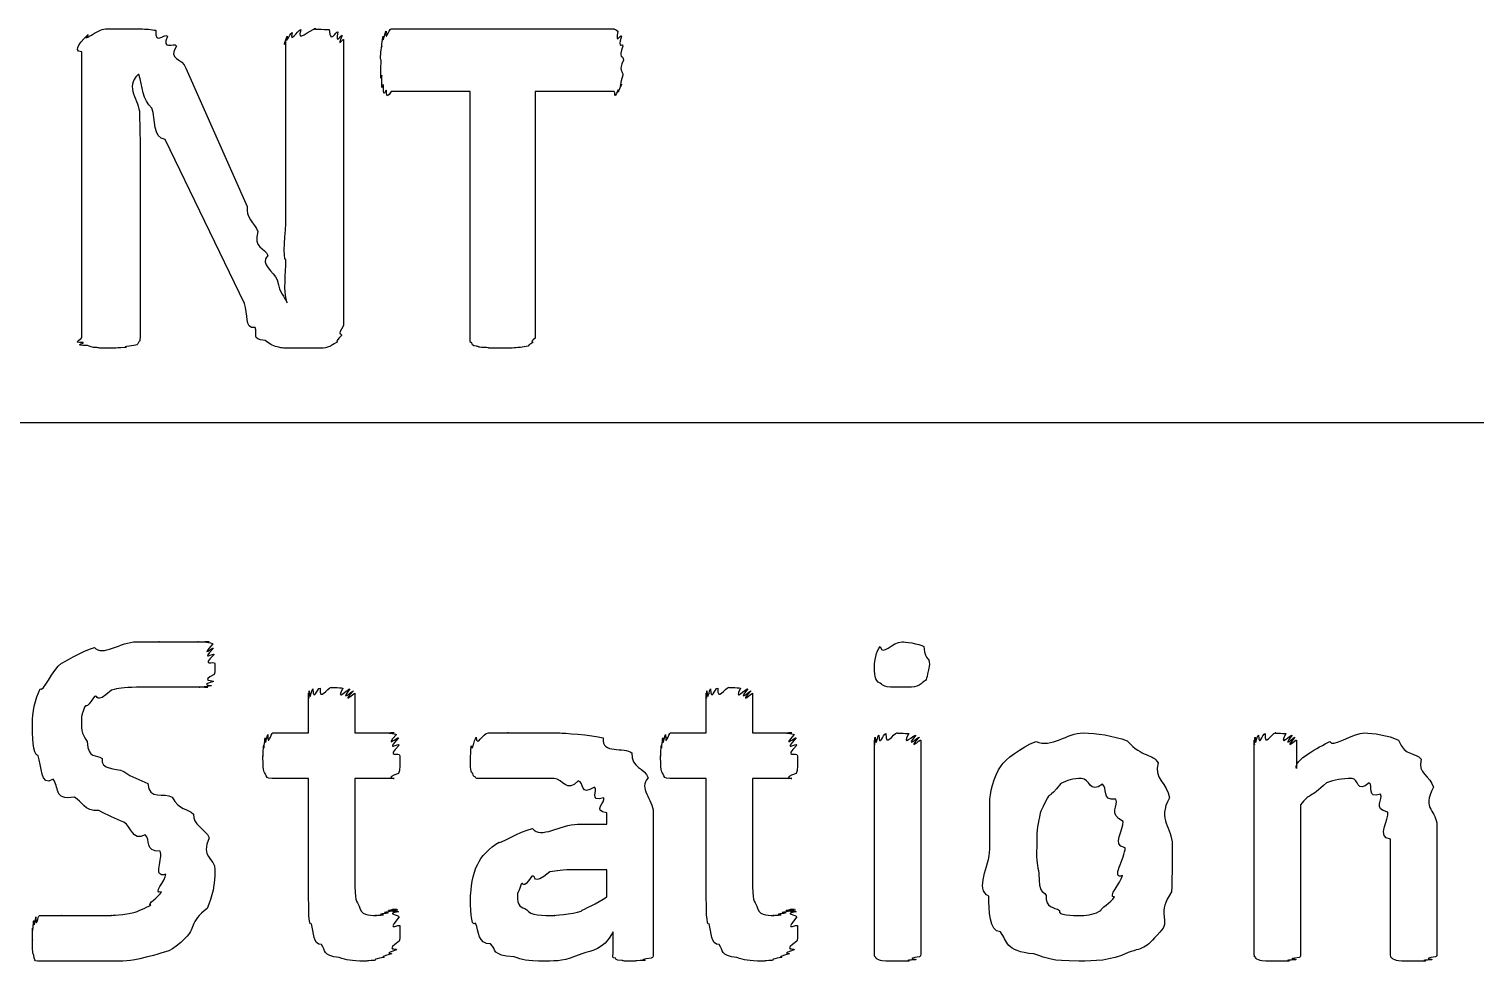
# Model space of a CAD drawing. Header units: millimetres. Extents: x 0 to 216, y 0 to 279.
# Drawn here: x 78.32 to 89.49, y 38.7 to 45.91 of the extents above; entities that cross this region are included whole.
import ezdxf

# ---------------------------------------------------------------- set-up
doc = ezdxf.new("R2010")
doc.units = ezdxf.units.MM
doc.layers.get('0').update_dxf_attribs({"linetype": 'CONTINUOUS'})

msp = doc.modelspace()

# ---------------------------------------------------------------- linework, layer by layer
at = {"color": 0}
for p, q in [((78.9093, 45.9066), (79.1792, 45.9066)), ((80.7501, 45.8241), (80.7501, 43.6136)), ((81.117, 45.9066), (82.8421, 45.9066)), ((78.7273, 43.5197), (78.7273, 45.7302)), ((80.3039, 44.4458), (80.3039, 45.8075)), ((79.532, 45.6036), (80.0061, 44.534)), ((82.9137, 45.6639), (82.9137, 45.6639)), ((79.1683, 45.5538), (79.1626, 45.5538)), ((81.7287, 45.4215), (81.117, 45.4215)), ((81.7287, 43.5144), (81.7287, 45.4215)), ((82.8421, 45.4215), (82.2304, 45.4215)), ((82.2304, 45.4215), (82.2304, 43.5144)), ((79.9842, 43.7843), (79.3722, 45.0522)), ((79.1792, 44.9421), (79.1792, 43.5254)), ((80.5628, 43.4372), (80.3533, 43.4372)), ((12.7, 42.8625), (203.2, 42.8625)), ((85.277, 40.9924), (85.277, 40.9924)), ((80.4803, 40.4633), (80.4803, 40.7719)), ((80.8383, 40.7719), (80.8383, 40.4633)), ((83.5533, 40.4633), (83.5533, 40.7719)), ((83.9114, 40.7719), (83.9114, 40.4633)), ((80.2047, 40.4633), (80.4803, 40.4633)), ((80.8383, 40.4633), (81.1417, 40.4633)), ((83.2778, 40.4633), (83.5533, 40.4633)), ((83.9114, 40.4633), (84.2148, 40.4633)), ((84.8526, 38.7544), (84.8526, 40.4082)), ((85.211, 40.4082), (85.211, 38.7544)), ((87.788, 38.7544), (87.788, 40.4082)), ((88.1133, 40.4082), (88.1133, 40.1877)), ((80.4803, 40.1105), (80.1991, 40.1105)), ((80.4803, 39.2176), (80.4803, 40.1105)), ((81.1417, 40.1105), (80.8383, 40.1105)), ((80.8383, 40.1105), (80.8383, 39.339)), ((83.5533, 40.1105), (83.2721, 40.1105)), ((83.5533, 39.2176), (83.5533, 40.1105)), ((84.2148, 40.1105), (83.9114, 40.1105)), ((83.9114, 40.1105), (83.9114, 39.339)), ((88.1461, 39.9066), (88.1461, 38.7544)), ((82.7842, 39.7577), (82.7842, 39.8459)), ((83.1427, 39.8515), (83.1427, 38.7544)), ((82.5581, 39.7577), (82.7842, 39.7577)), ((89.1992, 39.7468), (89.1992, 38.7544)), ((86.7904, 39.576), (86.7904, 39.576)), ((87.1541, 39.5979), (87.1541, 39.5979)), ((88.8407, 38.7544), (88.8407, 39.642)), ((79.7567, 39.4049), (79.7567, 39.4049)), ((82.7842, 39.4049), (82.5472, 39.4049)), ((82.7842, 39.1954), (82.7842, 39.4049)), ((81.1858, 38.9696), (81.1858, 38.9696)), ((82.834, 38.7544), (82.834, 38.9255)), ((84.2589, 38.9696), (84.2589, 38.9696))]:
    msp.add_line(p, q, dxfattribs=at)
for points in [[(78.7273, 45.7302), (78.6391, 45.7302), (78.7439, 45.8322), (78.777, 45.8625)], [(78.777, 45.8625), (78.7079, 45.7881), (78.8568, 45.9066), (78.9093, 45.9066)], [(79.1792, 45.9066), (79.2233, 45.9066), (79.2674, 45.9024), (79.3006, 45.8957)], [(79.3006, 45.8957), (79.2896, 45.7743), (79.3627, 45.8735), (79.3888, 45.8516)], [(79.3888, 45.8516), (79.3404, 45.7331), (79.4385, 45.8075), (79.4604, 45.7743)], [(80.3039, 45.8075), (80.2778, 45.7412), (80.3067, 45.8403), (80.3148, 45.8516)], [(80.3148, 45.8516), (80.2929, 45.7634), (80.3342, 45.8706), (80.3533, 45.8791)], [(80.3533, 45.8791), (80.3286, 45.781), (80.3935, 45.8971), (80.4196, 45.901)], [(80.4196, 45.901), (80.3836, 45.7881), (80.487, 45.9066), (80.5353, 45.9066)], [(80.5353, 45.9066), (80.4718, 45.9066), (80.6097, 45.9038), (80.6401, 45.901)], [(80.6401, 45.901), (80.6482, 45.781), (80.6909, 45.8914), (80.706, 45.8844)], [(80.706, 45.8844), (80.6813, 45.7659), (80.735, 45.8682), (80.7392, 45.8569)], [(80.7392, 45.8569), (80.6923, 45.7482), (80.7501, 45.8378), (80.7501, 45.8241)], [(81.045, 45.7743), (81.0398, 45.7331), (81.0521, 45.8322), (81.0563, 45.8516)], [(81.0563, 45.8516), (81.0507, 45.7701), (81.0701, 45.8819), (81.0782, 45.89)], [(81.0782, 45.89), (81.0687, 45.7881), (81.1018, 45.9066), (81.117, 45.9066)], [(82.8421, 45.9066), (82.8326, 45.9066), (82.8615, 45.901), (82.8696, 45.89)], [(82.8696, 45.89), (82.8506, 45.7701), (82.889, 45.8692), (82.8971, 45.8516)], [(82.8971, 45.8516), (82.8657, 45.7331), (82.9084, 45.8075), (82.9084, 45.7743)], [(79.4604, 45.7743), (79.3845, 45.6667), (79.5059, 45.6833), (79.532, 45.6036)], [(81.0398, 45.6639), (81.0313, 45.671), (81.0412, 45.744), (81.045, 45.7743)], [(82.9084, 45.7743), (82.8696, 45.671), (82.9137, 45.708), (82.9137, 45.6639)], [(81.045, 45.5482), (81.0313, 45.4656), (81.0398, 45.6198), (81.0398, 45.6639)], [(82.9137, 45.6639), (82.8696, 45.5828), (82.9109, 45.5814), (82.9084, 45.5482)], [(79.1626, 45.5538), (79.054, 45.4547), (79.1739, 45.3528), (79.1739, 45.2508)], [(79.2674, 45.2949), (79.1972, 45.3513), (79.1972, 45.4685), (79.1683, 45.5538)], [(81.0563, 45.4766), (81.0398, 45.4021), (81.0479, 45.5179), (81.045, 45.5482)], [(82.9084, 45.5482), (82.8657, 45.4021), (82.9042, 45.4946), (82.8971, 45.4766)], [(81.0782, 45.4325), (81.0507, 45.3665), (81.063, 45.4572), (81.0563, 45.4766)], [(81.117, 45.4215), (81.0687, 45.3471), (81.0891, 45.4244), (81.0782, 45.4325)], [(82.8696, 45.4325), (82.8326, 45.3471), (82.853, 45.4215), (82.8421, 45.4215)], [(82.8971, 45.4766), (82.8506, 45.3665), (82.8809, 45.4434), (82.8696, 45.4325)], [(79.3722, 45.0522), (79.2702, 45.0603), (79.3034, 45.2092), (79.2674, 45.2949)], [(79.1739, 45.2508), (79.1753, 45.1347), (79.1792, 45.048), (79.1792, 44.9421)], [(80.0061, 44.534), (79.991, 44.4542), (80.0626, 44.4031), (80.0887, 44.341)], [(80.3039, 44.1205), (80.2778, 44.1233), (80.3039, 44.3424), (80.3039, 44.4458)], [(80.0887, 44.341), (80.046, 44.2115), (80.1441, 44.2158), (80.1659, 44.1537)], [(80.1659, 44.1537), (80.0943, 44.0877), (80.2157, 44.0284), (80.2375, 43.9663)], [(80.3148, 43.79), (80.2816, 43.8961), (80.3067, 44.0062), (80.3039, 44.1205)], [(80.2375, 43.9663), (80.2598, 43.8478), (80.2887, 43.8478), (80.3148, 43.79)], [(80.0668, 43.597), (79.98, 43.5875), (80.0171, 43.7032), (79.9842, 43.7843)], [(80.1441, 43.4979), (80.0283, 43.5031), (80.0915, 43.5557), (80.0668, 43.597)], [(80.7501, 43.6136), (80.6923, 43.5254), (80.7448, 43.5585), (80.7339, 43.5363)], [(78.7382, 43.4813), (78.6391, 43.477), (78.7273, 43.5046), (78.7273, 43.5197)], [(78.7714, 43.459), (78.6529, 43.459), (78.7453, 43.4728), (78.7382, 43.4813)], [(79.1683, 43.4869), (79.1602, 43.459), (79.1475, 43.4661), (79.1298, 43.459)], [(79.1792, 43.5254), (79.1753, 43.4841), (79.1753, 43.5007), (79.1683, 43.4869)], [(80.2375, 43.4481), (80.2005, 43.4552), (80.173, 43.4756), (80.1441, 43.4979)], [(80.6951, 43.4813), (80.6372, 43.4509), (80.6566, 43.4552), (80.6344, 43.4481)], [(80.7339, 43.5363), (80.6746, 43.4813), (80.7131, 43.495), (80.6951, 43.4813)], [(81.7397, 43.4813), (81.7259, 43.477), (81.7287, 43.5031), (81.7287, 43.5144)], [(81.7785, 43.4538), (81.7411, 43.4552), (81.7467, 43.4703), (81.7397, 43.4813)], [(82.2138, 43.4813), (82.1602, 43.4552), (82.193, 43.4605), (82.1754, 43.4538)], [(82.2304, 43.5144), (82.1778, 43.477), (82.2247, 43.4922), (82.2138, 43.4813)], [(78.843, 43.4428), (78.8046, 43.4439), (78.7894, 43.4509), (78.7714, 43.459)], [(78.9534, 43.4372), (78.8624, 43.4372), (78.8719, 43.4386), (78.843, 43.4428)], [(79.0635, 43.4428), (78.9506, 43.4372), (78.9975, 43.4372), (78.9534, 43.4372)], [(79.1298, 43.459), (79.0099, 43.4439), (79.0924, 43.4453), (79.0635, 43.4428)], [(80.3533, 43.4372), (80.2665, 43.4372), (80.2707, 43.44), (80.2375, 43.4481)], [(80.6344, 43.4481), (80.5931, 43.4372), (80.5879, 43.4372), (80.5628, 43.4372)], [(81.8554, 43.4428), (81.7809, 43.4439), (81.8003, 43.4495), (81.7785, 43.4538)], [(81.9767, 43.4372), (81.8444, 43.4372), (81.8885, 43.4386), (81.8554, 43.4428)], [(82.0981, 43.4428), (82.0568, 43.4372), (82.0237, 43.4372), (81.9767, 43.4372)], [(82.1754, 43.4538), (82.1228, 43.4439), (82.1313, 43.4453), (82.0981, 43.4428)], [(78.5717, 41.0034), (78.5689, 40.9952), (78.7287, 41.0986), (78.825, 41.1247)], [(78.825, 41.1247), (78.8818, 41.0503), (79.0317, 41.1688), (79.1503, 41.1688)], [(79.1503, 41.1688), (79.1753, 41.1688), (79.2674, 41.1688), (79.3267, 41.1688)], [(79.3267, 41.1688), (79.2939, 41.1688), (79.4399, 41.1688), (79.4921, 41.1688)], [(79.4921, 41.1688), (79.5143, 41.1688), (79.5884, 41.1688), (79.6301, 41.1688)], [(79.6301, 41.1688), (79.5983, 41.1688), (79.7017, 41.1688), (79.7126, 41.1688)], [(79.7126, 41.1688), (79.6244, 41.1688), (79.7359, 41.1635), (79.7401, 41.1522)], [(79.7401, 41.1522), (79.6315, 41.0326), (79.7458, 41.1332), (79.7458, 41.1194)], [(84.8526, 40.9924), (84.8526, 40.9995), (84.8663, 41.1043), (84.8967, 41.1304)], [(84.8967, 41.1304), (84.9147, 41.0503), (84.9863, 41.1688), (85.0678, 41.1688)], [(85.0678, 41.1688), (85.0759, 41.1688), (85.2029, 41.1551), (85.2329, 41.1304)], [(85.2329, 41.1304), (85.2523, 41.0034), (85.277, 41.0616), (85.277, 40.9924)], [(79.7458, 41.1194), (79.6354, 41.0062), (79.7511, 41.0916), (79.7511, 41.0697)], [(79.7511, 41.0697), (79.6382, 40.9663), (79.7567, 41.027), (79.7567, 40.9981)], [(78.4063, 40.8051), (78.4257, 40.7719), (78.5012, 40.9512), (78.5717, 41.0034)], [(79.7511, 40.9152), (79.6354, 40.8601), (79.7486, 40.8739), (79.7458, 40.8601)], [(79.7567, 40.9981), (79.7567, 40.9071), (79.7539, 40.9402), (79.7511, 40.9152)], [(84.8967, 40.8492), (84.8526, 40.863), (84.8526, 40.9222), (84.8526, 40.9924)], [(85.277, 40.9924), (85.2523, 40.8672), (85.2607, 40.8795), (85.2276, 40.8548)], [(78.3456, 40.5405), (78.3456, 40.6135), (78.365, 40.7278), (78.4063, 40.8051)], [(78.9573, 40.7942), (78.8197, 40.6728), (78.861, 40.7666), (78.825, 40.7444)], [(79.1503, 40.816), (79.043, 40.816), (79.0127, 40.8079), (78.9573, 40.7942)], [(79.3598, 40.816), (79.1944, 40.816), (79.2275, 40.816), (79.1503, 40.816)], [(79.5196, 40.816), (79.4371, 40.816), (79.4219, 40.816), (79.3598, 40.816)], [(79.6301, 40.816), (79.5253, 40.816), (79.5637, 40.816), (79.5196, 40.816)], [(79.7017, 40.816), (79.5874, 40.816), (79.6629, 40.816), (79.6301, 40.816)], [(79.7292, 40.827), (79.6135, 40.816), (79.7126, 40.816), (79.7017, 40.816)], [(79.7458, 40.8601), (79.6272, 40.8298), (79.7359, 40.834), (79.7292, 40.827)], [(80.4855, 40.7885), (80.4912, 40.6866), (80.5021, 40.8009), (80.5134, 40.8051)], [(80.5134, 40.8051), (80.5159, 40.6947), (80.5462, 40.8107), (80.5684, 40.8107)], [(80.5684, 40.8107), (80.5642, 40.6975), (80.6235, 40.816), (80.6566, 40.816)], [(80.6566, 40.816), (80.6344, 40.816), (80.7226, 40.8132), (80.7448, 40.8107)], [(80.7448, 40.8107), (80.6813, 40.6947), (80.7889, 40.8079), (80.7999, 40.8051)], [(80.7999, 40.8051), (80.7074, 40.6866), (80.8232, 40.7956), (80.8274, 40.7885)], [(83.5586, 40.7885), (83.5642, 40.6866), (83.5752, 40.8009), (83.5865, 40.8051)], [(83.5865, 40.8051), (83.5889, 40.6947), (83.6193, 40.8107), (83.6415, 40.8107)], [(83.6415, 40.8107), (83.6373, 40.6975), (83.6965, 40.816), (83.7297, 40.816)], [(83.7297, 40.816), (83.7075, 40.816), (83.7957, 40.8132), (83.8179, 40.8107)], [(83.8179, 40.8107), (83.7544, 40.6947), (83.862, 40.8079), (83.8729, 40.8051)], [(83.8729, 40.8051), (83.7805, 40.6866), (83.8962, 40.7956), (83.9004, 40.7885)], [(85.0621, 40.816), (84.9104, 40.816), (84.9256, 40.827), (84.8967, 40.8492)], [(85.2276, 40.8548), (85.1902, 40.816), (85.1422, 40.816), (85.0621, 40.816)], [(78.825, 40.7444), (78.7495, 40.6287), (78.7658, 40.6947), (78.7481, 40.6619)], [(80.4803, 40.7719), (80.4803, 40.6728), (80.4817, 40.7804), (80.4855, 40.7885)], [(80.8274, 40.7885), (80.7187, 40.6728), (80.8383, 40.7748), (80.8383, 40.7719)], [(83.5533, 40.7719), (83.5533, 40.6728), (83.5547, 40.7804), (83.5586, 40.7885)], [(83.9004, 40.7885), (83.7918, 40.6728), (83.9114, 40.7748), (83.9114, 40.7719)], [(78.7481, 40.6619), (78.7164, 40.5652), (78.7259, 40.6012), (78.7259, 40.568)], [(78.7259, 40.568), (78.7164, 40.4661), (78.7396, 40.4442), (78.77, 40.3973)], [(78.3897, 40.2869), (78.3456, 40.2978), (78.3456, 40.4414), (78.3456, 40.5405)], [(80.1659, 40.4523), (80.1631, 40.3447), (80.1896, 40.4633), (80.2047, 40.4633)], [(81.1417, 40.4633), (81.045, 40.4633), (81.1541, 40.4594), (81.1583, 40.4523)], [(81.7757, 40.4301), (81.7785, 40.3447), (81.825, 40.4633), (81.8691, 40.4633)], [(81.8691, 40.4633), (81.8667, 40.4633), (81.9644, 40.4633), (82.0237, 40.4633)], [(82.0237, 40.4633), (81.9848, 40.4633), (82.145, 40.4633), (82.211, 40.4633)], [(82.211, 40.4633), (82.2385, 40.4633), (82.3503, 40.4633), (82.4205, 40.4633)], [(82.4205, 40.4633), (82.4399, 40.4633), (82.6643, 40.4495), (82.7567, 40.4248)], [(83.239, 40.4523), (83.2362, 40.3447), (83.2626, 40.4633), (83.2778, 40.4633)], [(84.2148, 40.4633), (84.1181, 40.4633), (84.2271, 40.4594), (84.2313, 40.4523)], [(84.8857, 40.4467), (84.8886, 40.3419), (84.9189, 40.458), (84.9408, 40.458)], [(84.9408, 40.458), (84.9369, 40.3447), (84.9962, 40.4633), (85.029, 40.4633)], [(85.029, 40.4633), (85.0071, 40.4633), (85.0953, 40.4604), (85.1172, 40.458)], [(85.1172, 40.458), (85.054, 40.3419), (85.1613, 40.4537), (85.1726, 40.4467)], [(86.1011, 40.3973), (86.2196, 40.3447), (86.3438, 40.4633), (86.4651, 40.4633)], [(86.4651, 40.4633), (86.5724, 40.4633), (86.6923, 40.4428), (86.8066, 40.4026)], [(87.8209, 40.4467), (87.8237, 40.3419), (87.8512, 40.458), (87.8706, 40.458)], [(87.8706, 40.458), (87.8649, 40.3447), (87.9203, 40.4633), (87.9531, 40.4633)], [(87.9531, 40.4633), (87.927, 40.4633), (88.0085, 40.4604), (88.0304, 40.458)], [(88.0304, 40.458), (87.9711, 40.3419), (88.0692, 40.4537), (88.0801, 40.4467)], [(88.3722, 40.3973), (88.3832, 40.3447), (88.55, 40.4633), (88.6425, 40.4633)], [(88.6425, 40.4633), (88.6947, 40.4633), (88.8312, 40.4442), (88.9014, 40.4082)], [(78.77, 40.3973), (78.7756, 40.2537), (78.8377, 40.3049), (78.8857, 40.265)], [(80.1275, 40.2869), (80.1275, 40.2608), (80.1289, 40.3475), (80.1328, 40.3698)], [(80.1328, 40.3698), (80.1342, 40.3049), (80.1398, 40.4096), (80.1441, 40.4248)], [(80.1441, 40.4248), (80.1455, 40.3338), (80.1578, 40.4481), (80.1659, 40.4523)], [(81.1583, 40.4523), (81.0563, 40.3338), (81.1706, 40.4386), (81.1749, 40.4248)], [(81.1749, 40.4248), (81.0645, 40.3049), (81.1802, 40.3916), (81.1802, 40.3698)], [(81.1802, 40.3698), (81.0673, 40.2608), (81.1858, 40.32), (81.1858, 40.2869)], [(81.7316, 40.265), (81.7316, 40.2565), (81.733, 40.3419), (81.7369, 40.3641)], [(81.7369, 40.3641), (81.7425, 40.3006), (81.7563, 40.4082), (81.7757, 40.4301)], [(82.7567, 40.4248), (82.7416, 40.2939), (82.9222, 40.3599), (82.9772, 40.3091)], [(83.2005, 40.2869), (83.2005, 40.2608), (83.2019, 40.3475), (83.2058, 40.3698)], [(83.2058, 40.3698), (83.2072, 40.3049), (83.2129, 40.4096), (83.2171, 40.4248)], [(83.2171, 40.4248), (83.2185, 40.3338), (83.2309, 40.4481), (83.239, 40.4523)], [(84.2313, 40.4523), (84.1294, 40.3338), (84.2437, 40.4386), (84.2479, 40.4248)], [(84.2479, 40.4248), (84.1375, 40.3049), (84.2532, 40.3916), (84.2532, 40.3698)], [(84.2532, 40.3698), (84.1403, 40.2608), (84.2589, 40.32), (84.2589, 40.2869)], [(84.8526, 40.4082), (84.8526, 40.3158), (84.854, 40.422), (84.8582, 40.4301)], [(84.8582, 40.4301), (84.8639, 40.331), (84.8748, 40.4428), (84.8857, 40.4467)], [(85.1726, 40.4467), (85.0801, 40.331), (85.1958, 40.4372), (85.2001, 40.4301)], [(85.2001, 40.4301), (85.0911, 40.3158), (85.211, 40.4153), (85.211, 40.4082)], [(85.8312, 40.2096), (85.8643, 40.2565), (85.9825, 40.3532), (86.1011, 40.3973)], [(86.8066, 40.4026), (86.9227, 40.2678), (87.0024, 40.3091), (87.0437, 40.2318)], [(87.788, 40.4082), (87.788, 40.3158), (87.7895, 40.422), (87.7933, 40.4301)], [(87.7933, 40.4301), (87.7947, 40.331), (87.8057, 40.4428), (87.8209, 40.4467)], [(88.0801, 40.4467), (87.9934, 40.331), (88.0981, 40.4372), (88.102, 40.4301)], [(88.102, 40.4301), (88.0043, 40.3158), (88.1133, 40.4153), (88.1133, 40.4082)], [(88.1133, 40.1877), (88.0925, 40.2565), (88.2869, 40.3532), (88.3722, 40.3973)], [(88.9014, 40.4082), (88.9564, 40.2717), (89.0337, 40.3214), (89.0778, 40.2594)], [(78.5054, 40.1052), (78.4035, 40.0403), (78.4186, 40.2167), (78.3897, 40.2869)], [(78.8857, 40.265), (78.8705, 40.1768), (78.9876, 40.1948), (79.0512, 40.1655)], [(80.1441, 40.1493), (80.1275, 40.1655), (80.1275, 40.2237), (80.1275, 40.2869)], [(81.1858, 40.2869), (81.1858, 40.1655), (81.1816, 40.1782), (81.1749, 40.1493)], [(81.7316, 40.1987), (81.7316, 40.1906), (81.7316, 40.2428), (81.7316, 40.265)], [(82.9772, 40.3091), (82.973, 40.1906), (83.0778, 40.1934), (83.1039, 40.1161)], [(83.2171, 40.1493), (83.2005, 40.1655), (83.2005, 40.2237), (83.2005, 40.2869)], [(84.2589, 40.2869), (84.2589, 40.1655), (84.2546, 40.1782), (84.2479, 40.1493)], [(87.0437, 40.2318), (87.0066, 40.1175), (87.1167, 40.0678), (87.1319, 39.9616)], [(89.0778, 40.2594), (89.0446, 40.1507), (89.1522, 40.1285), (89.1716, 40.0445)], [(79.0512, 40.1655), (79.1132, 40.1175), (79.1753, 40.1052), (79.2385, 40.072)], [(80.1991, 40.1105), (80.1522, 40.1105), (80.1578, 40.1228), (80.1441, 40.1493)], [(81.1749, 40.1493), (81.0535, 40.1105), (81.1555, 40.1105), (81.1417, 40.1105)], [(81.7481, 40.1493), (81.7344, 40.1507), (81.7344, 40.1796), (81.7316, 40.1987)], [(81.77, 40.1214), (81.7492, 40.1242), (81.7548, 40.138), (81.7481, 40.1493)], [(81.7975, 40.1105), (81.7644, 40.1105), (81.7771, 40.1133), (81.77, 40.1214)], [(83.2721, 40.1105), (83.2252, 40.1105), (83.2309, 40.1228), (83.2171, 40.1493)], [(84.2479, 40.1493), (84.1266, 40.1105), (84.2285, 40.1105), (84.2148, 40.1105)], [(85.743, 39.9288), (85.743, 39.981), (85.7719, 40.1327), (85.8312, 40.2096)], [(78.6709, 39.9673), (78.5026, 39.9369), (78.5566, 40.0526), (78.5054, 40.1052)], [(79.2385, 40.072), (79.2413, 39.9369), (79.3669, 40.0071), (79.4262, 39.9673)], [(81.8691, 40.1105), (81.7894, 40.1105), (81.8113, 40.1105), (81.7975, 40.1105)], [(81.9905, 40.1105), (81.8554, 40.1105), (81.9023, 40.1105), (81.8691, 40.1105)], [(82.1559, 40.1105), (82.0692, 40.1105), (82.0374, 40.1105), (81.9905, 40.1105)], [(82.3764, 40.1105), (82.1972, 40.1105), (82.2219, 40.1105), (82.1559, 40.1105)], [(82.5638, 40.0939), (82.4699, 39.9919), (82.4495, 40.1105), (82.3764, 40.1105)], [(82.6904, 40.0445), (82.5722, 39.9701), (82.6149, 40.083), (82.5638, 40.0939)], [(82.7624, 39.9616), (82.6382, 39.926), (82.7236, 40.0223), (82.6904, 40.0445)], [(83.1039, 40.1161), (83.0241, 40.036), (83.1427, 39.9507), (83.1427, 39.8515)], [(86.294, 40.072), (86.1868, 39.9411), (86.2182, 40.0085), (86.1893, 39.9616)], [(86.4538, 40.1105), (86.3893, 40.1105), (86.3381, 40.0967), (86.294, 40.072)], [(86.614, 40.0664), (86.5145, 39.9919), (86.5159, 40.1105), (86.4538, 40.1105)], [(86.7184, 39.9507), (86.6027, 39.9369), (86.6581, 40.0403), (86.614, 40.0664)], [(88.3447, 40.0773), (88.2138, 39.9521), (88.2153, 40.0018), (88.1461, 39.9066)], [(88.543, 40.1105), (88.4604, 40.1105), (88.4107, 40.0995), (88.3447, 40.0773)], [(88.6753, 40.0773), (88.5776, 39.9919), (88.5941, 40.1105), (88.543, 40.1105)], [(88.7635, 39.9891), (88.6506, 39.9521), (88.7113, 40.0583), (88.6753, 40.0773)], [(89.1716, 40.0445), (89.0806, 39.8681), (89.1992, 39.8639), (89.1992, 39.7468)], [(78.8582, 39.8625), (78.7425, 39.8597), (78.7329, 39.9302), (78.6709, 39.9673)], [(79.4262, 39.9673), (79.4812, 39.8597), (79.5433, 39.8861), (79.5913, 39.835)], [(82.7842, 39.8459), (82.6685, 39.8597), (82.7761, 39.9288), (82.7624, 39.9616)], [(85.743, 39.5647), (85.743, 39.6434), (85.743, 39.8184), (85.743, 39.9288)], [(86.1893, 39.9616), (86.1289, 39.8459), (86.137, 39.8568), (86.1233, 39.7909)], [(86.7738, 39.7799), (86.6539, 39.8378), (86.7435, 39.9023), (86.7184, 39.9507)], [(87.1319, 39.9616), (87.0356, 39.7866), (87.1541, 39.733), (87.1541, 39.5979)], [(88.8189, 39.8515), (88.6989, 39.8748), (88.7885, 39.9521), (88.7635, 39.9891)], [(79.0512, 39.7743), (78.9876, 39.7979), (78.9245, 39.8321), (78.8582, 39.8625)], [(79.5913, 39.835), (79.5803, 39.7577), (79.6823, 39.7221), (79.7126, 39.6529)], [(86.1233, 39.7909), (86.1025, 39.7164), (86.1067, 39.66), (86.1067, 39.587)], [(88.8407, 39.642), (88.725, 39.6505), (88.8326, 39.799), (88.8189, 39.8515)], [(79.2166, 39.6752), (79.1132, 39.6215), (79.1132, 39.7439), (79.0512, 39.7743)], [(79.3323, 39.5482), (79.2081, 39.5482), (79.2635, 39.6378), (79.2166, 39.6752)], [(81.952, 39.6201), (81.9478, 39.5951), (82.1076, 39.7027), (82.211, 39.7245)], [(82.211, 39.7245), (82.2717, 39.6392), (82.4286, 39.7577), (82.5581, 39.7577)], [(86.7904, 39.576), (86.6757, 39.5923), (86.7847, 39.7164), (86.7738, 39.7799)], [(79.7126, 39.6529), (79.6382, 39.5002), (79.7567, 39.5002), (79.7567, 39.4049)], [(81.7866, 39.449), (81.8085, 39.5041), (81.8815, 39.576), (81.952, 39.6201)], [(85.7373, 39.201), (85.6245, 39.2575), (85.743, 39.4286), (85.743, 39.5647)], [(86.1067, 39.587), (86.1025, 39.4518), (86.1124, 39.4437), (86.1233, 39.3774)], [(86.7682, 39.3608), (86.6757, 39.3238), (86.7904, 39.4988), (86.7904, 39.576)], [(87.1541, 39.5979), (87.1541, 39.401), (87.1513, 39.3442), (87.1485, 39.2342)], [(79.3764, 39.3718), (79.2674, 39.3347), (79.3612, 39.5002), (79.3323, 39.5482)], [(81.7316, 39.2067), (81.7316, 39.2465), (81.7492, 39.3788), (81.7866, 39.449)], [(79.3433, 39.2342), (79.2674, 39.2134), (79.3764, 39.3196), (79.3764, 39.3718)], [(79.7567, 39.4049), (79.7567, 39.2949), (79.7359, 39.1954), (79.696, 39.1072)], [(80.8383, 39.339), (80.8359, 39.1474), (80.8496, 39.1707), (80.8715, 39.1238)], [(82.2053, 39.3555), (82.1284, 39.2395), (82.1408, 39.3196), (82.1228, 39.2949)], [(82.3433, 39.3883), (82.2015, 39.2688), (82.2413, 39.3693), (82.2053, 39.3555)], [(82.5472, 39.4049), (82.4329, 39.4049), (82.4011, 39.3996), (82.3433, 39.3883)], [(83.9114, 39.339), (83.9089, 39.1474), (83.9227, 39.1707), (83.9445, 39.1238)], [(86.1233, 39.3774), (86.1247, 39.2067), (86.1522, 39.2575), (86.1783, 39.2067)], [(86.7075, 39.1954), (86.6496, 39.1954), (86.7572, 39.2977), (86.7682, 39.3608)], [(79.2607, 39.135), (79.2275, 39.1365), (79.3238, 39.1968), (79.3433, 39.2342)], [(82.1228, 39.2949), (82.091, 39.1915), (82.0953, 39.2465), (82.0953, 39.2176)], [(87.1485, 39.2342), (87.0327, 39.0659), (87.1266, 39.0331), (87.0825, 38.953)], [(79.1284, 39.0744), (79.1531, 39.0811), (79.2233, 39.1086), (79.2607, 39.135)], [(80.5021, 38.9862), (80.4803, 38.9558), (80.4803, 39.1294), (80.4803, 39.2176)], [(80.8715, 39.1238), (80.8838, 39.0521), (80.9406, 39.0521), (81.0038, 39.0521)], [(81.77, 38.9915), (81.7316, 38.9558), (81.7316, 39.1252), (81.7316, 39.2067)], [(82.0953, 39.2176), (82.091, 39.11), (82.1186, 39.1252), (82.1669, 39.0962)], [(82.586, 39.0853), (82.5983, 39.0991), (82.714, 39.1474), (82.7842, 39.1954)], [(83.5752, 38.9862), (83.5533, 38.9558), (83.5533, 39.1294), (83.5533, 39.2176)], [(83.9445, 39.1238), (83.9569, 39.0521), (84.0133, 39.0521), (84.0768, 39.0521)], [(85.8255, 38.9255), (85.7388, 38.9269), (85.7373, 39.0934), (85.7373, 39.201)], [(86.1783, 39.2067), (86.1755, 39.1072), (86.239, 39.1199), (86.2831, 39.091)], [(86.6027, 39.091), (86.5946, 39.1033), (86.6814, 39.1513), (86.7075, 39.1954)], [(78.3456, 38.953), (78.3484, 38.8938), (78.3527, 38.9985), (78.3565, 39.0137)], [(78.3565, 39.0137), (78.3594, 38.9227), (78.3689, 39.037), (78.3731, 39.0412)], [(78.3731, 39.0412), (78.3703, 38.9336), (78.3897, 39.0521), (78.4006, 39.0521)], [(78.4006, 39.0521), (78.3967, 39.0521), (78.4352, 39.0521), (78.4613, 39.0521)], [(78.4613, 39.0521), (78.4518, 39.0521), (78.5276, 39.0521), (78.5717, 39.0521)], [(78.5717, 39.0521), (78.5442, 39.0521), (78.6737, 39.0521), (78.7368, 39.0521)], [(78.7368, 39.0521), (78.7866, 39.0521), (78.8719, 39.0521), (78.9573, 39.0521)], [(78.9573, 39.0521), (78.9326, 39.0521), (79.0758, 39.0592), (79.1284, 39.0744)], [(79.696, 39.1072), (79.5584, 38.9999), (79.5997, 38.9435), (79.5306, 38.8814)], [(81.0038, 39.0521), (80.9681, 39.0521), (81.0436, 39.0536), (81.0588, 39.0578)], [(81.0588, 39.0578), (80.9985, 39.0631), (81.0867, 39.0701), (81.0976, 39.0744)], [(81.0976, 39.0744), (81.0232, 39.0744), (81.1223, 39.0867), (81.1308, 39.091)], [(81.1308, 39.091), (81.0426, 39.0853), (81.1498, 39.1019), (81.1583, 39.1019)], [(81.1583, 39.1019), (81.0535, 39.0853), (81.165, 39.0991), (81.1692, 39.0962)], [(81.1692, 39.0962), (81.0602, 39.0811), (81.1749, 39.091), (81.1749, 39.0797)], [(81.1749, 39.0797), (81.0645, 39.0631), (81.1802, 39.0592), (81.1802, 39.0412)], [(81.1802, 39.0412), (81.0673, 38.9089), (81.1858, 38.9985), (81.1858, 38.9696)], [(82.1669, 39.0962), (82.1902, 39.0521), (82.2896, 39.0521), (82.3817, 39.0521)], [(82.3817, 39.0521), (82.3556, 39.0521), (82.5225, 39.0631), (82.586, 39.0853)], [(84.0768, 39.0521), (84.0412, 39.0521), (84.1167, 39.0536), (84.1319, 39.0578)], [(84.1319, 39.0578), (84.0715, 39.0631), (84.1597, 39.0701), (84.1707, 39.0744)], [(84.1707, 39.0744), (84.0962, 39.0744), (84.1954, 39.0867), (84.2038, 39.091)], [(84.2038, 39.091), (84.1156, 39.0853), (84.2229, 39.1019), (84.2313, 39.1019)], [(84.2313, 39.1019), (84.1266, 39.0853), (84.238, 39.0991), (84.2423, 39.0962)], [(84.2423, 39.0962), (84.1333, 39.0811), (84.2479, 39.091), (84.2479, 39.0797)], [(84.2479, 39.0797), (84.1375, 39.0631), (84.2532, 39.0592), (84.2532, 39.0412)], [(84.2532, 39.0412), (84.1403, 38.9089), (84.2589, 38.9985), (84.2589, 38.9696)], [(86.2831, 39.091), (86.2637, 39.0521), (86.3822, 39.0521), (86.4485, 39.0521)], [(86.4485, 39.0521), (86.5064, 39.0521), (86.5586, 39.0645), (86.6027, 39.091)], [(78.3456, 38.8648), (78.3456, 38.8454), (78.3456, 38.9308), (78.3456, 38.953)], [(80.5794, 38.8264), (80.5134, 38.8278), (80.5201, 38.9227), (80.5021, 38.9862)], [(81.1858, 38.9696), (81.1858, 38.8317), (81.183, 38.8828), (81.1802, 38.8539)], [(81.8857, 38.8317), (81.7866, 38.8317), (81.7989, 38.9283), (81.77, 38.9915)], [(82.834, 38.9255), (82.7458, 38.7724), (82.6795, 38.7904), (82.5913, 38.7544)], [(83.6524, 38.8264), (83.5865, 38.8278), (83.5932, 38.9227), (83.5752, 38.9862)], [(84.2589, 38.9696), (84.2589, 38.8317), (84.256, 38.8828), (84.2532, 38.8539)], [(86.0848, 38.7544), (85.8559, 38.7766), (85.8834, 38.8511), (85.8255, 38.9255)], [(87.0825, 38.953), (86.9446, 38.7876), (86.9474, 38.8098), (86.8123, 38.7657)], [(78.3565, 38.7435), (78.3456, 38.7572), (78.3456, 38.8126), (78.3456, 38.8648)], [(79.5306, 38.8814), (79.4177, 38.7615), (79.3778, 38.7766), (79.2826, 38.7435)], [(80.7173, 38.7269), (80.5822, 38.7396), (80.6154, 38.7823), (80.5794, 38.8264)], [(81.1583, 38.7876), (81.0426, 38.7463), (81.1375, 38.7657), (81.1195, 38.7544)], [(81.1802, 38.8539), (81.0602, 38.7724), (81.1692, 38.8013), (81.1583, 38.7876)], [(82.0678, 38.7325), (81.8857, 38.7435), (81.9369, 38.7876), (81.8857, 38.8317)], [(83.7904, 38.7269), (83.6553, 38.7396), (83.6884, 38.7823), (83.6524, 38.8264)], [(84.2313, 38.7876), (84.1156, 38.7463), (84.2105, 38.7657), (84.1925, 38.7544)], [(84.2532, 38.8539), (84.1333, 38.7724), (84.2423, 38.8013), (84.2313, 38.7876)], [(78.384, 38.6994), (78.3594, 38.6994), (78.3636, 38.7131), (78.3565, 38.7435)], [(78.456, 38.6994), (78.3855, 38.6994), (78.3978, 38.6994), (78.384, 38.6994)], [(78.5883, 38.6994), (78.456, 38.6994), (78.4916, 38.6994), (78.456, 38.6994)], [(78.7647, 38.6994), (78.6765, 38.6994), (78.6391, 38.6994), (78.5883, 38.6994)], [(78.9739, 38.6994), (78.8088, 38.6994), (78.8307, 38.6994), (78.7647, 38.6994)], [(79.2826, 38.7435), (79.109, 38.6994), (79.0843, 38.6994), (78.9739, 38.6994)], [(80.9103, 38.6994), (80.8108, 38.6994), (80.7724, 38.7078), (80.7173, 38.7269)], [(80.9872, 38.705), (80.9103, 38.6994), (80.935, 38.6994), (80.9103, 38.6994)], [(81.0588, 38.7269), (80.9611, 38.7103), (81.0122, 38.7117), (80.9872, 38.705)], [(81.1195, 38.7544), (81.0052, 38.7244), (81.081, 38.7339), (81.0588, 38.7269)], [(82.3101, 38.6994), (82.1461, 38.6994), (82.1408, 38.7103), (82.0678, 38.7325)], [(82.5913, 38.7544), (82.4509, 38.6994), (82.4096, 38.6994), (82.3101, 38.6994)], [(82.8506, 38.7216), (82.8188, 38.7216), (82.834, 38.7396), (82.834, 38.7544)], [(82.9, 38.705), (82.8407, 38.7064), (82.8615, 38.7131), (82.8506, 38.7216)], [(82.9882, 38.6994), (82.8848, 38.6994), (82.9222, 38.7008), (82.9, 38.705)], [(83.0763, 38.705), (82.962, 38.6994), (83.028, 38.6994), (82.9882, 38.6994)], [(83.1261, 38.7216), (83.0019, 38.7064), (83.0986, 38.7078), (83.0763, 38.705)], [(83.1427, 38.7544), (83.1427, 38.7216), (83.137, 38.7283), (83.1261, 38.7216)], [(83.9833, 38.6994), (83.8839, 38.6994), (83.8454, 38.7078), (83.7904, 38.7269)], [(84.0602, 38.705), (83.9833, 38.6994), (84.008, 38.6994), (83.9833, 38.6994)], [(84.1319, 38.7269), (84.0341, 38.7103), (84.0853, 38.7117), (84.0602, 38.705)], [(84.1925, 38.7544), (84.0782, 38.7244), (84.1541, 38.7339), (84.1319, 38.7269)], [(84.8582, 38.7325), (84.8526, 38.7283), (84.8526, 38.7463), (84.8526, 38.7544)], [(84.8857, 38.7103), (84.8639, 38.7131), (84.8653, 38.7244), (84.8582, 38.7325)], [(84.9408, 38.6994), (84.8886, 38.7022), (84.8995, 38.7064), (84.8857, 38.7103)], [(85.029, 38.6994), (84.9369, 38.6994), (84.9658, 38.6994), (84.9408, 38.6994)], [(85.1172, 38.6994), (85.0071, 38.6994), (85.065, 38.6994), (85.029, 38.6994)], [(85.1726, 38.7103), (85.054, 38.7022), (85.1422, 38.7022), (85.1172, 38.6994)], [(85.2001, 38.7325), (85.0801, 38.7131), (85.1863, 38.7174), (85.1726, 38.7103)], [(85.211, 38.7544), (85.2082, 38.7283), (85.2068, 38.7396), (85.2001, 38.7325)], [(86.432, 38.6994), (86.2058, 38.6994), (86.202, 38.7174), (86.0848, 38.7544)], [(86.8123, 38.7657), (86.6757, 38.6994), (86.5533, 38.6994), (86.432, 38.6994)], [(87.7933, 38.7325), (87.788, 38.7283), (87.788, 38.7463), (87.788, 38.7544)], [(87.8209, 38.7103), (87.799, 38.7131), (87.8004, 38.7244), (87.7933, 38.7325)], [(87.8762, 38.6994), (87.8237, 38.7022), (87.8346, 38.7064), (87.8209, 38.7103)], [(87.9644, 38.6994), (87.872, 38.6994), (87.9009, 38.6994), (87.8762, 38.6994)], [(88.0526, 38.6994), (87.9422, 38.6994), (88.0001, 38.6994), (87.9644, 38.6994)], [(88.1077, 38.7103), (87.9891, 38.7022), (88.0773, 38.7022), (88.0526, 38.6994)], [(88.1352, 38.7269), (88.0152, 38.7131), (88.1214, 38.7174), (88.1077, 38.7103)], [(88.1461, 38.7544), (88.1433, 38.7244), (88.1422, 38.7339), (88.1352, 38.7269)], [(88.8464, 38.7269), (88.8421, 38.7244), (88.8407, 38.7435), (88.8407, 38.7544)], [(88.8739, 38.7103), (88.8531, 38.7131), (88.8531, 38.723), (88.8464, 38.7269)], [(88.9289, 38.6994), (88.8792, 38.7022), (88.8877, 38.7064), (88.8739, 38.7103)], [(89.0228, 38.6994), (88.9261, 38.6994), (88.9536, 38.6994), (88.9289, 38.6994)], [(89.1053, 38.6994), (88.9963, 38.6994), (89.0556, 38.6994), (89.0228, 38.6994)], [(89.1604, 38.7103), (89.0446, 38.7022), (89.13, 38.7022), (89.1053, 38.6994)], [(89.1879, 38.7325), (89.0693, 38.7131), (89.1741, 38.7174), (89.1604, 38.7103)], [(89.1992, 38.7544), (89.1992, 38.7283), (89.1949, 38.7396), (89.1879, 38.7325)]]:
    msp.add_open_spline(points, degree=3, dxfattribs=at)

doc.saveas('drawing.dxf')
